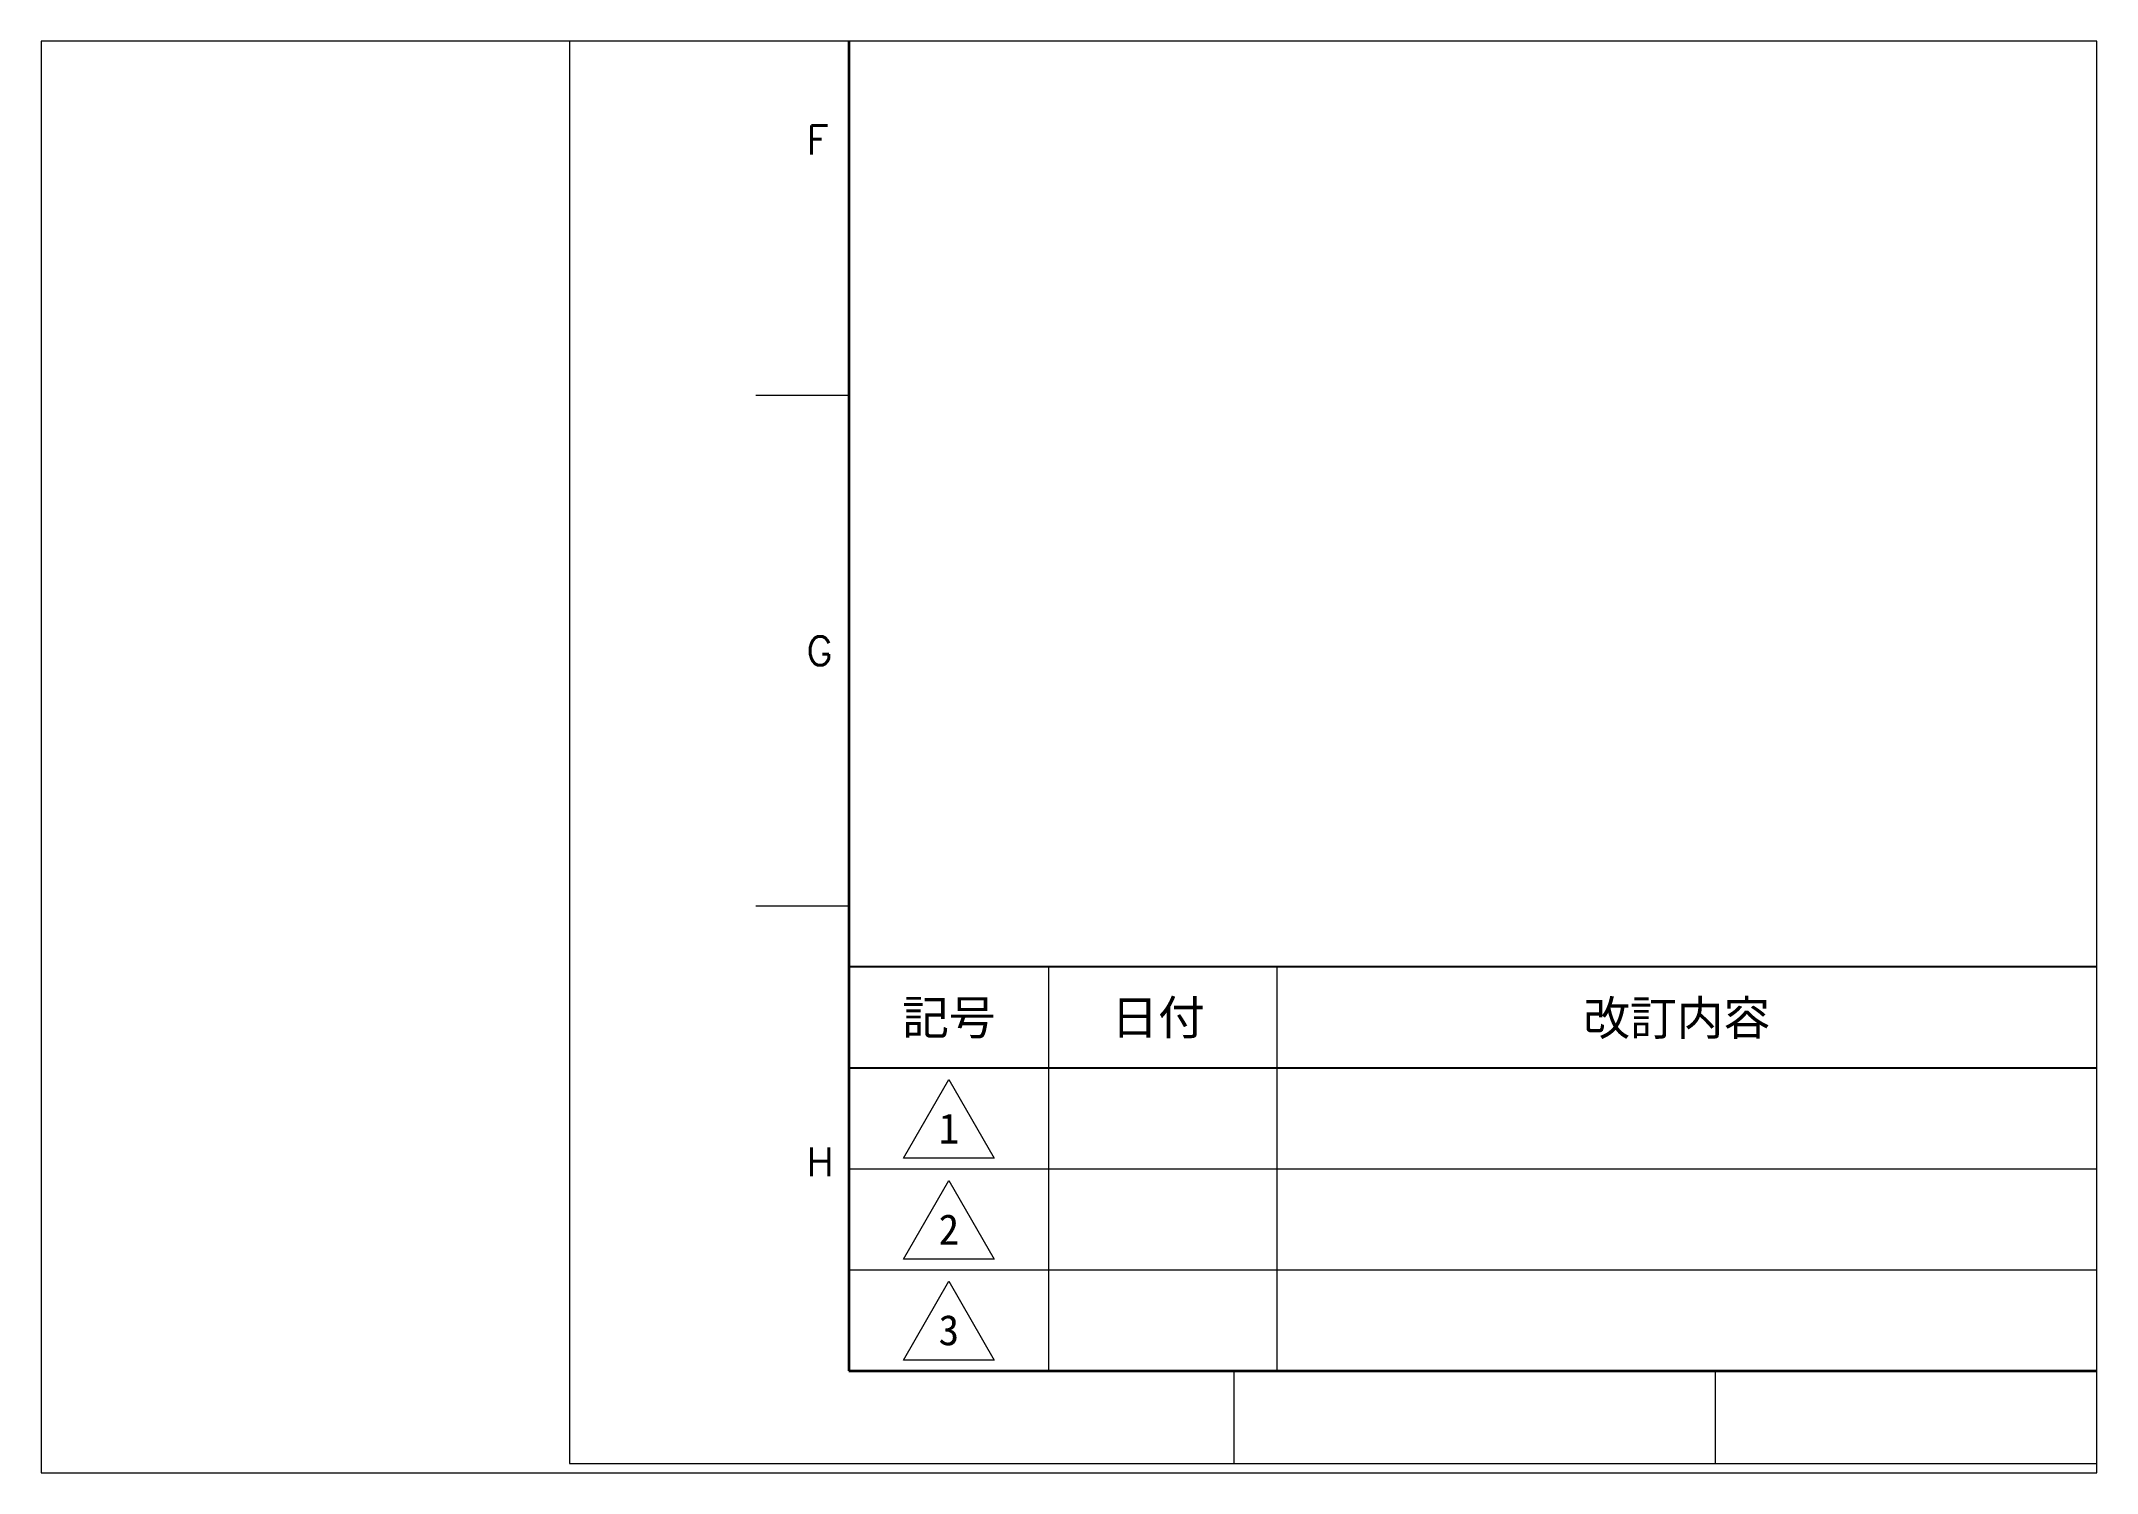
# Paper-space layout 'レイアウト1' of a CAD drawing. Header units: millimetres. Extents: x 29 to 258, y 20 to 179.
# The model-space entities are those that its viewports show. They can reach past a viewport. Long polylines and large blocks are cut down to what shows.
import ezdxf
from ezdxf import colors
from ezdxf.entities.mleader import LeaderData, LeaderLine
from ezdxf.enums import TextEntityAlignment as Align
from ezdxf.math import Vec2, Vec3

# ---------------------------------------------------------------- set-up
doc = ezdxf.new("R2010")
doc.units = ezdxf.units.MM
doc.header["$LTSCALE"] = 1.2
for name, color, linetype, lineweight in [('01_NORMAL', 7, 'Continuous', 25), ('08_DIM', 3, 'Continuous', 13), ('90_FRAME', 5, 'Continuous', 35)]:
    doc.layers.add(name, color=color, linetype=linetype, lineweight=lineweight)
doc.layers.add('91_BLANK', color=5, linetype='Continuous', lineweight=0, plot=False)
doc.styles.add('KSS_TXT', font='txt.shx', dxfattribs={"bigfont": 'extfont2.shx'})
doc.styles.add('MS_G', font='MS Gothic.ttf')
doc.styles.get("Standard").update_dxf_attribs({"font": 'txt.shx', "bigfont": 'extfont2.shx'})
doc.styles.add('表題用', font='MS PGothic.ttf')

# ---------------------------------------------------------------- blocks, each defined once
blk = doc.blocks.new('AM_BALLOON1')
at = {"transparency": 16777216}
blk.add_circle((0, 0), 5, dxfattribs=at)
blk.add_attdef('B_NUMBER', text='', height=3, dxfattribs=at).set_placement((0, 0), align=Align.MIDDLE_CENTER)
blk = doc.blocks.new('_OPEN')
at = {"color": 0, "linetype": 'ByBlock'}
for p, q in [((-1, 0.167), (0, 0)), ((0, 0), (-1, -0.167)), ((0, 0), (-1, 0))]:
    blk.add_line(p, q, dxfattribs=at)

msp = doc.modelspace()

# ---------------------------------------------------------------- linework, layer by layer
at = {"layer": '90_FRAME', "color": 4, "lineweight": 13}
for p, q in [((58.747, 224.48), (39.144, 224.48)), ((58.747, 117.111), (39.144, 117.111)), ((139.699, 0), (139.699, 19.515)), ((240.923, 0), (240.923, 19.515))]:
    msp.add_line(p, q, dxfattribs=at)
at = {"layer": '90_FRAME', "color": 0, "lineweight": 13}
for p, q in [((100.747, 19.515), (100.747, 104.372)), ((148.747, 19.515), (148.747, 104.372)), ((322.747, 19.515), (322.747, 104.372)), ((58.747, 61.943), (364.747, 61.943)), ((58.747, 40.729), (364.747, 40.729))]:
    msp.add_line(p, q, dxfattribs=at)
at = {"layer": '90_FRAME', "color": 0, "lineweight": 25}
msp.add_line((58.747, 83.158), (364.747, 83.158), dxfattribs=at)
at = {"layer": '90_FRAME'}
msp.add_lwpolyline([(58.747, 19.515), (1232.886, 19.515), (1232.886, 858.923), (58.747, 858.923)], close=True, dxfattribs=at)
at = {"layer": '90_FRAME', "color": 0, "lineweight": 25}
msp.add_lwpolyline([(58.747, 19.515), (364.747, 19.515), (364.747, 104.372), (58.747, 104.372)], close=True, dxfattribs=at)
at = {"layer": '90_FRAME', "color": 0, "lineweight": 13}
for points in [[(70.2, 64.196), (79.747, 80.731), (89.293, 64.196), (70.2, 64.196)], [(70.2, 42.982), (79.747, 59.517), (89.293, 42.982), (70.2, 42.982)], [(70.2, 21.768), (79.747, 38.303), (89.293, 21.768), (70.2, 21.768)]]:
    msp.add_lwpolyline(points, dxfattribs=at)
at = {"layer": '91_BLANK'}
msp.add_lwpolyline([(0, 0), (1252.488, 0), (1252.488, 881.55), (0, 881.55)], close=True, dxfattribs=at)

# ---------------------------------------------------------------- texts
at = {"layer": '90_FRAME', "color": 0, "lineweight": 13, "style": 'KSS_TXT'}
for s, p in [('F', (49.841, 278.165)), ('G', (49.841, 170.796)), ('H', (49.841, 63.427))]:
    msp.add_text(s, height=6.049, dxfattribs=at).set_placement(p, align=Align.MIDDLE_LEFT)
at = {"layer": '90_FRAME', "color": 0, "style": '表題用'}
for s, p in [('記号', (79.747, 93.765)), ('日付', (123.716, 93.765))]:
    msp.add_text(s, height=7.2, dxfattribs=at).set_placement(p, align=Align.MIDDLE_CENTER)
msp.add_text('改訂内容', height=7.2, dxfattribs=at).set_placement((232.747, 93.765), align=Align.MIDDLE)
at = {"layer": '90_FRAME', "color": 0, "lineweight": 13, "style": 'MS_G'}
for s, p in [('1', (79.747, 70.429)), ('2', (79.747, 49.215)), ('3', (79.747, 28))]:
    msp.add_text(s, height=6.364, dxfattribs=at).set_placement(p, align=Align.MIDDLE)

# ---------------------------------------------------------------- leaders
at = {"layer": '08_DIM'}
ml = msp.add_multileader_block('Standard', dxfattribs=at)
ml.set_content('AM_BALLOON1', color=256, scale=3.75)
ml.set_attribute('B_NUMBER', '106', width=0)
ml.set_leader_properties(color=256, linetype='ByLayer', lineweight=-1)
ml.set_arrow_properties(name='OPEN')
ml.build(insert=Vec2(0, 0))
ml.multileader.update_dxf_attribs({"leader_type": 0, "has_dogleg": 0, "text_right_attachment_type": 6, "dogleg_length": 0, "arrow_head_size": 7.5, "scale": 2.5, "block_connection_type": 1})
ctx = ml.context
ctx.base_point, ctx.scale, ctx.char_height, ctx.arrow_head_size, ctx.landing_gap_size, ctx.plane_origin = Vec3(213.757, 759.786), 2.5, 15, 7.5, 7.5, Vec3(213.757, 759.786)
ctx.right_attachment, ctx.attachment_type = 6, 1
notes = []
notes.append((ctx, [(0, (0, 0, 0), (0, 0), (1, 0), 1, [])]))
ctx.block.insert = Vec3(213.757, 759.786)
ml = msp.add_multileader_block('Standard', dxfattribs=at)
ml.set_content('AM_BALLOON1', color=256, scale=3.75)
ml.set_attribute('B_NUMBER', '107', width=0)
ml.set_leader_properties(color=256, linetype='ByLayer', lineweight=-1)
ml.set_arrow_properties(name='OPEN')
ml.build(insert=Vec2(0, 0))
ml.multileader.update_dxf_attribs({"leader_type": 0, "has_dogleg": 0, "text_right_attachment_type": 6, "dogleg_length": 0, "arrow_head_size": 7.5, "scale": 2.5, "block_connection_type": 1})
ctx = ml.context
ctx.base_point, ctx.scale, ctx.char_height, ctx.arrow_head_size, ctx.landing_gap_size, ctx.plane_origin = Vec3(680.713, 759.786), 2.5, 15, 7.5, 7.5, Vec3(680.713, 759.786)
ctx.right_attachment, ctx.attachment_type = 6, 1
notes.append((ctx, [(0, (0, 0, 0), (0, 0), (1, 0), 1, [])]))
ctx.block.insert = Vec3(680.713, 759.786)
ml = msp.add_multileader_block('Standard', dxfattribs=at)
ml.set_content('AM_BALLOON1', color=256, scale=3.75)
ml.set_attribute('B_NUMBER', '108', width=0)
ml.set_leader_properties(color=256, linetype='ByLayer', lineweight=-1)
ml.set_arrow_properties(name='OPEN')
ml.build(insert=Vec2(0, 0))
ml.multileader.update_dxf_attribs({"leader_type": 0, "has_dogleg": 0, "text_right_attachment_type": 6, "dogleg_length": 0, "arrow_head_size": 7.5, "scale": 2.5, "block_connection_type": 1})
ctx = ml.context
ctx.base_point, ctx.scale, ctx.char_height, ctx.arrow_head_size, ctx.landing_gap_size, ctx.plane_origin = Vec3(213.757, 453.64), 2.5, 15, 7.5, 7.5, Vec3(213.757, 453.64)
ctx.right_attachment, ctx.attachment_type = 6, 1
notes.append((ctx, [(0, (0, 0, 0), (0, 0), (1, 0), 1, [])]))
ctx.block.insert = Vec3(213.757, 453.64)
for ctx, leaders in notes:
    for number, flags, end, landing, length, lines in leaders:
        leader = LeaderData()
        leader.index, (leader.has_last_leader_line, leader.has_dogleg_vector, leader.attachment_direction) = number, flags
        leader.last_leader_point, leader.dogleg_vector, leader.dogleg_length = Vec3(end), Vec3(landing), length
        for number, points, colour, breaks in lines:
            line = LeaderLine()
            line.index, line.vertices, line.color, line.breaks = number, Vec3.list(points), colors.encode_raw_color(colour), breaks
            leader.lines.append(line)
        ctx.leaders.append(leader)

psp = doc.layouts.new('レイアウト1')

# ---------------------------------------------------------------- viewports
at = {"layer": '01_NORMAL'}
psp.add_viewport(center=(143.2, 99.71), size=(229.12, 159.5289), view_center_point=(104.994, 148.5), view_height=300.88387, dxfattribs=at)

doc.saveas('drawing.dxf')
